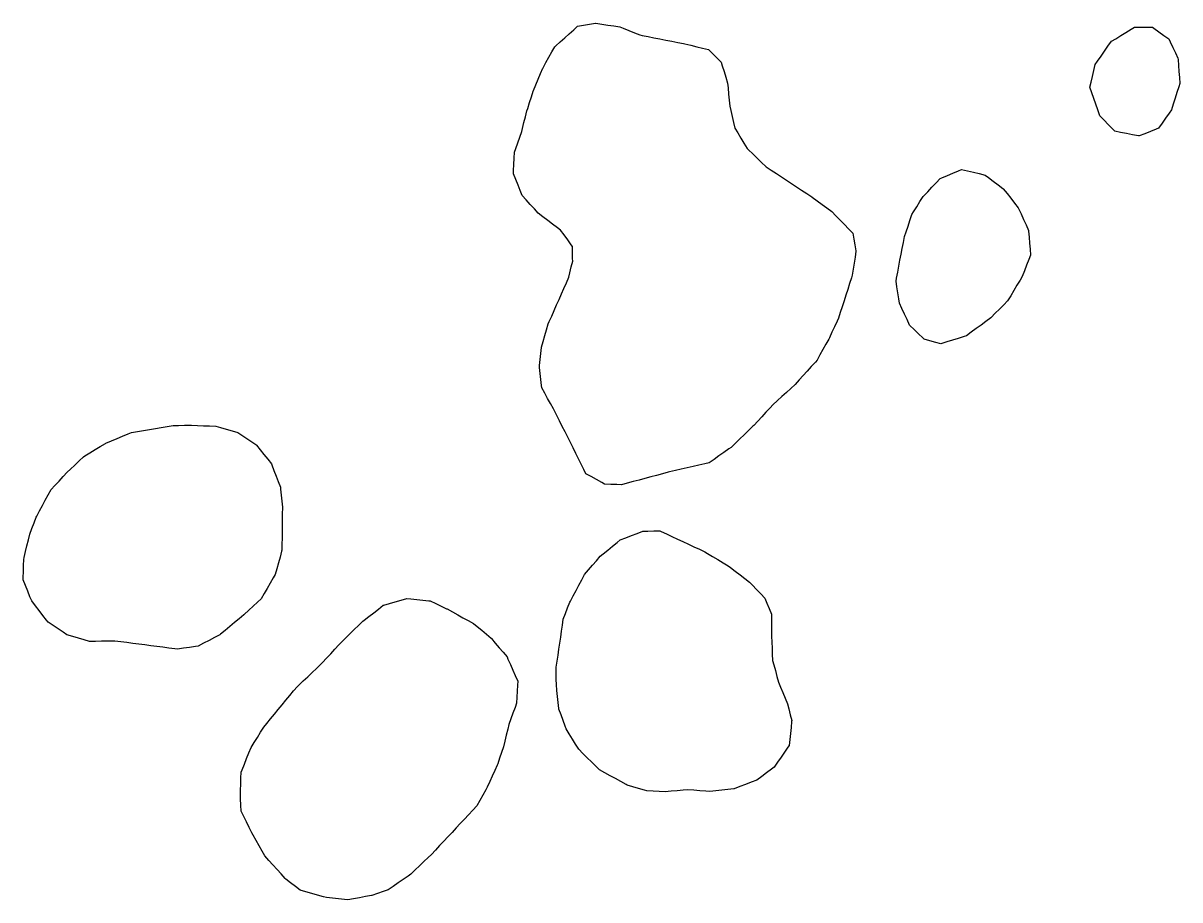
# Model space of a CAD drawing. Header units: millimetres. Extents: x 230 to 3347, y 514 to 5196.
# Drawn here: x 1932.7 to 2123.9, y 3576.1 to 3721.2 of the extents above; entities that cross this region are included whole.
import ezdxf

# ---------------------------------------------------------------- set-up
doc = ezdxf.new("R2010")
doc.units = ezdxf.units.MM
for name, color, linetype in [('ALL_HOLES', 1, 'Continuous'), ('OUTLINE_ISLAND_01_HOLE_220', 1, 'Continuous'), ('OUTLINE_ISLAND_01_HOLE_221', 1, 'Continuous'), ('OUTLINE_ISLAND_01_HOLE_224', 1, 'Continuous'), ('OUTLINE_ISLAND_01_HOLE_227', 1, 'Continuous'), ('OUTLINE_ISLAND_01_HOLE_232', 1, 'Continuous'), ('OUTLINE_ISLAND_01_HOLE_233', 1, 'Continuous')]:
    doc.layers.add(name, color=color, linetype=linetype)

msp = doc.modelspace()

# ---------------------------------------------------------------- linework, layer by layer
at = {"layer": 'ALL_HOLES'}
for points in [[(2024.3555, 3720.6686), (2025.3407, 3720.8399), (2026.3259, 3721.0112), (2027.3111, 3721.1825), (2027.389, 3721.1706), (2028.3774, 3721.0186), (2029.3658, 3720.8665), (2030.3542, 3720.7145), (2031.3426, 3720.5625), (2031.8919, 3720.3426), (2032.8203, 3719.971), (2033.7487, 3719.5993), (2034.677, 3719.2277), (2035.0278, 3719.1582), (2036.0087, 3718.9638), (2036.9897, 3718.7694), (2037.9706, 3718.575), (2038.9515, 3718.3806), (2039.9324, 3718.1863), (2040.9134, 3717.9919), (2041.8943, 3717.7975), (2042.1036, 3717.7472), (2043.0759, 3717.5135), (2044.0482, 3717.2798), (2045.0206, 3717.0461), (2045.9929, 3716.8125), (2046.6811, 3716.1309), (2047.3917, 3715.4273), (2048.1023, 3714.7237), (2048.2829, 3714.1344), (2048.576, 3713.1784), (2048.8691, 3712.2223), (2049.1621, 3711.2662), (2049.2407, 3710.4496), (2049.3366, 3709.4543), (2049.4324, 3708.4589), (2049.5283, 3707.4635), (2049.6996, 3706.7162), (2049.9231, 3705.7415), (2050.1466, 3704.7668), (2050.3702, 3703.7921), (2050.8381, 3703.0126), (2051.3527, 3702.1552), (2051.8674, 3701.2978), (2052.382, 3700.4404), (2052.597, 3700.2309), (2053.3133, 3699.5331), (2054.0296, 3698.8353), (2054.7459, 3698.1375), (2055.4622, 3697.4397), (2055.5521, 3697.3807), (2056.388, 3696.8317), (2057.2239, 3696.2828), (2058.0597, 3695.7339), (2058.8956, 3695.1849), (2059.7315, 3694.636), (2060.5673, 3694.0871), (2061.4032, 3693.5382), (2062.2391, 3692.9892), (2063.075, 3692.4403), (2063.1549, 3692.3817), (2063.9615, 3691.7906), (2064.768, 3691.1994), (2065.5746, 3690.6083), (2066.3812, 3690.0171), (2066.3815, 3690.0168), (2067.0765, 3689.2978), (2067.7715, 3688.5788), (2068.4665, 3687.8598), (2069.1616, 3687.1408), (2069.8566, 3686.4218), (2070.027, 3685.4632), (2070.202, 3684.4786), (2070.3771, 3683.494), (2070.3725, 3683.4637), (2070.2246, 3682.4747), (2070.0767, 3681.4857), (2069.9288, 3680.4967), (2069.7809, 3679.5077), (2069.6282, 3679.0324), (2069.3224, 3678.0803), (2069.0165, 3677.1283), (2068.7106, 3676.1762), (2068.4048, 3675.2241), (2068.0989, 3674.2721), (2067.793, 3673.32), (2067.4871, 3672.3679), (2067.2493, 3671.8509), (2066.8313, 3670.9424), (2066.4133, 3670.0339), (2065.9954, 3669.1255), (2065.8817, 3668.9198), (2065.3977, 3668.0447), (2064.9137, 3667.1697), (2064.4297, 3666.2946), (2063.9457, 3665.4195), (2063.6714, 3665.1152), (2063.0018, 3664.3724), (2062.3323, 3663.6297), (2061.6628, 3662.8869), (2060.9932, 3662.1441), (2060.3237, 3661.4013), (2059.6111, 3660.7498), (2058.873, 3660.0751), (2058.135, 3659.4003), (2057.397, 3658.7255), (2056.6589, 3658.0508), (2056.1846, 3657.5363), (2055.5067, 3656.8011), (2054.8288, 3656.066), (2054.1509, 3655.3308), (2053.473, 3654.5956), (2053.3515, 3654.4776), (2052.6339, 3653.7811), (2051.9163, 3653.0847), (2051.1987, 3652.3882), (2050.4812, 3651.6917), (2049.7636, 3650.9952), (2049.3784, 3650.7271), (2048.5578, 3650.1557), (2047.7371, 3649.5843), (2046.9164, 3649.0129), (2046.0957, 3648.4415), (2045.4065, 3648.2829), (2044.432, 3648.0586), (2043.4575, 3647.8343), (2042.483, 3647.61), (2041.5085, 3647.3857), (2040.5339, 3647.1614), (2039.5594, 3646.937), (2039.3456, 3646.8796), (2038.3799, 3646.62), (2037.4142, 3646.3605), (2036.4484, 3646.1009), (2035.4827, 3645.8413), (2034.517, 3645.5818), (2033.5513, 3645.3222), (2032.5855, 3645.0626), (2031.6198, 3644.8031), (2030.8375, 3644.8301), (2029.8381, 3644.8647), (2028.8387, 3644.8992), (2028.3614, 3645.1681), (2027.4902, 3645.6589), (2026.6189, 3646.1497), (2025.7476, 3646.6405), (2025.4121, 3647.313), (2024.9657, 3648.2078), (2024.5193, 3649.1026), (2024.0729, 3649.9975), (2023.6264, 3650.8923), (2023.18, 3651.7871), (2022.7336, 3652.6819), (2022.2872, 3653.5768), (2021.8408, 3654.4716), (2021.3944, 3655.3664), (2020.948, 3656.2612), (2020.5015, 3657.1561), (2020.3909, 3657.3537), (2019.9027, 3658.2264), (2019.4144, 3659.0991), (2018.9261, 3659.9718), (2018.4378, 3660.8445), (2018.3933, 3661.2332), (2018.2794, 3662.2267), (2018.1655, 3663.2202), (2018.0516, 3664.2136), (2018.0823, 3664.5183), (2018.1826, 3665.5132), (2018.2828, 3666.5082), (2018.3831, 3667.5032), (2018.4017, 3667.5685), (2018.6757, 3668.5303), (2018.9497, 3669.492), (2019.2238, 3670.4537), (2019.4978, 3671.4154), (2019.6744, 3671.8142), (2020.0794, 3672.7286), (2020.4844, 3673.6429), (2020.8894, 3674.5572), (2021.2944, 3675.4715), (2021.6994, 3676.3858), (2022.1044, 3677.3001), (2022.5094, 3678.2144), (2022.9144, 3679.1288), (2023.0898, 3679.8683), (2023.3205, 3680.8413), (2023.5513, 3681.8143), (2023.5463, 3682.2414), (2023.5347, 3683.2413), (2023.5232, 3684.2412), (2023.3169, 3684.5238), (2022.7273, 3685.3315), (2022.1376, 3686.1391), (2021.548, 3686.9468), (2021.0416, 3687.3276), (2020.2425, 3687.9287), (2019.4433, 3688.5298), (2018.6441, 3689.1309), (2017.8449, 3689.732), (2017.2123, 3690.4403), (2016.5461, 3691.1861), (2015.8799, 3691.9318), (2015.2137, 3692.6776), (2014.8927, 3693.4702), (2014.5174, 3694.3971), (2014.1421, 3695.324), (2013.7668, 3696.2509), (2013.7921, 3696.8207), (2013.8365, 3697.8197), (2013.881, 3698.8187), (2013.9254, 3699.8177), (2014.1371, 3700.4228), (2014.4674, 3701.3666), (2014.7977, 3702.3105), (2015.128, 3703.2544), (2015.2554, 3703.7627), (2015.4986, 3704.7327), (2015.7418, 3705.7027), (2015.985, 3706.6727), (2016.1151, 3707.0765), (2016.4216, 3708.0284), (2016.7281, 3708.9802), (2017.0346, 3709.9321), (2017.0852, 3710.054), (2017.4685, 3710.9776), (2017.8517, 3711.9013), (2018.2349, 3712.8249), (2018.6182, 3713.7486), (2018.645, 3713.7964), (2019.1348, 3714.6682), (2019.6247, 3715.54), (2020.1145, 3716.4118), (2020.6043, 3717.2836), (2020.7529, 3717.4177), (2021.4953, 3718.0877), (2022.2377, 3718.7576), (2022.9802, 3719.4276), (2023.7226, 3720.0975)], [(2116.4021, 3720.5005), (2117.4021, 3720.5005), (2118.4021, 3720.5005), (2119.4021, 3720.5005), (2119.6499, 3720.323), (2120.4627, 3719.7404), (2121.2755, 3719.1579), (2122.0883, 3718.5754), (2122.3264, 3718.0727), (2122.7544, 3717.1689), (2123.1824, 3716.2651), (2123.6104, 3715.3614), (2123.6242, 3715.1804), (2123.7001, 3714.1833), (2123.7759, 3713.1862), (2123.8518, 3712.1891), (2123.9277, 3711.192), (2123.7559, 3710.6536), (2123.4518, 3709.7009), (2123.1478, 3708.7483), (2122.8437, 3707.7956), (2122.5396, 3706.843), (2122.136, 3706.2685), (2121.561, 3705.4504), (2120.986, 3704.6322), (2120.4111, 3703.814), (2119.9898, 3703.6436), (2119.0628, 3703.2685), (2118.1358, 3702.8935), (2117.2088, 3702.5184), (2117.0812, 3702.5425), (2116.0986, 3702.7279), (2115.1159, 3702.9132), (2114.1332, 3703.0986), (2113.1506, 3703.2839), (2112.7716, 3703.6803), (2112.0806, 3704.4031), (2111.3896, 3705.1259), (2110.6985, 3705.8488), (2110.6929, 3705.865), (2110.368, 3706.8108), (2110.043, 3707.7565), (2109.718, 3708.7022), (2109.3931, 3709.6479), (2109.0681, 3710.5937), (2109.2579, 3711.3974), (2109.4878, 3712.3706), (2109.7176, 3713.3439), (2109.9475, 3714.3171), (2110.3377, 3714.8827), (2110.9055, 3715.7059), (2111.4733, 3716.529), (2112.0412, 3717.3521), (2112.609, 3718.1753), (2113.3148, 3718.6079), (2114.1674, 3719.1306), (2115.02, 3719.6532), (2115.8725, 3720.1758)], [(2087.8474, 3696.9849), (2088.8198, 3696.7515), (2089.7922, 3696.5182), (2090.7646, 3696.2848), (2091.737, 3696.0515), (2092.2816, 3695.6416), (2093.0805, 3695.0402), (2093.8795, 3694.4388), (2094.6784, 3693.8375), (2094.7337, 3693.7673), (2095.3527, 3692.9819), (2095.9717, 3692.1965), (2096.5907, 3691.4111), (2097.2097, 3690.6257), (2097.2569, 3690.521), (2097.6687, 3689.6097), (2098.0804, 3688.6984), (2098.4922, 3687.7871), (2098.9039, 3686.8758), (2098.9133, 3686.7639), (2098.9973, 3685.7674), (2099.0813, 3684.771), (2099.1653, 3683.7745), (2099.2493, 3682.778), (2098.9691, 3682.0707), (2098.6008, 3681.141), (2098.2325, 3680.2113), (2097.8642, 3679.2816), (2097.501, 3678.671), (2096.9898, 3677.8116), (2096.4786, 3676.9521), (2095.9674, 3676.0926), (2095.4562, 3675.2332), (2094.8215, 3674.5923), (2094.1179, 3673.8817), (2093.4143, 3673.1711), (2092.7107, 3672.4605), (2092.6656, 3672.427), (2091.8624, 3671.8312), (2091.0593, 3671.2355), (2090.2561, 3670.6397), (2089.453, 3670.0439), (2088.6498, 3669.4481), (2088.2496, 3669.323), (2087.2952, 3669.0246), (2086.3407, 3668.7262), (2085.3863, 3668.4278), (2084.4319, 3668.1294), (2083.5816, 3668.3677), (2082.6187, 3668.6375), (2081.6558, 3668.9074), (2081.4537, 3669.0987), (2080.7272, 3669.7859), (2080.0008, 3670.4732), (2079.2744, 3671.1604), (2079.2391, 3671.2369), (2078.8201, 3672.1448), (2078.401, 3673.0528), (2077.9819, 3673.9607), (2077.5628, 3674.8687), (2077.4584, 3675.5521), (2077.3073, 3676.5406), (2077.1562, 3677.5291), (2077.0051, 3678.5176), (2077.0984, 3679.0082), (2077.2853, 3679.9906), (2077.4722, 3680.973), (2077.6591, 3681.9554), (2077.846, 3682.9378), (2078.0329, 3683.9201), (2078.2198, 3684.9025), (2078.4067, 3685.8849), (2078.6694, 3686.6561), (2078.9919, 3687.6027), (2079.3144, 3688.5493), (2079.6369, 3689.4958), (2079.9201, 3689.9566), (2080.4437, 3690.8086), (2080.9673, 3691.6606), (2081.4909, 3692.5126), (2081.5517, 3692.5758), (2082.245, 3693.2964), (2082.9383, 3694.0171), (2083.6316, 3694.7377), (2084.3249, 3695.4584), (2084.5819, 3695.5697), (2085.4995, 3695.9674), (2086.417, 3696.365), (2087.3346, 3696.7626)], [(1950.6172, 3653.4811), (1951.6036, 3653.6455), (1952.59, 3653.81), (1953.5764, 3653.9744), (1954.5628, 3654.1388), (1955.5492, 3654.3032), (1956.5356, 3654.4676), (1957.522, 3654.632), (1958.3699, 3654.6377), (1959.3699, 3654.6445), (1960.3698, 3654.6513), (1960.5402, 3654.645), (1961.5395, 3654.6077), (1962.5388, 3654.5704), (1963.5381, 3654.5332), (1964.5374, 3654.4959), (1965.3157, 3654.2688), (1966.2756, 3653.9886), (1967.2356, 3653.7085), (1968.1955, 3653.4284), (1968.6879, 3653.1048), (1969.5236, 3652.5556), (1970.3593, 3652.0065), (1971.195, 3651.4573), (1971.2561, 3651.3814), (1971.8835, 3650.6027), (1972.5109, 3649.824), (1973.1383, 3649.0453), (1973.7656, 3648.2665), (1973.8176, 3648.1291), (1974.1711, 3647.1937), (1974.5246, 3646.2583), (1974.8781, 3645.3228), (1975.2316, 3644.3874), (1975.2618, 3644.082), (1975.3602, 3643.0869), (1975.4586, 3642.0918), (1975.557, 3641.0966), (1975.5559, 3640.9857), (1975.5458, 3639.9858), (1975.5357, 3638.9858), (1975.5256, 3637.9859), (1975.5154, 3636.9859), (1975.5053, 3635.986), (1975.4952, 3634.986), (1975.4851, 3633.9861), (1975.4402, 3633.8212), (1975.1779, 3632.8562), (1974.9156, 3631.8912), (1974.6533, 3630.9262), (1974.391, 3629.9612), (1974.0609, 3629.3941), (1973.5578, 3628.5298), (1973.0548, 3627.6656), (1972.5518, 3626.8013), (1972.0487, 3625.9371), (1971.4592, 3625.3927), (1970.7246, 3624.7142), (1969.9899, 3624.0358), (1969.2552, 3623.3573), (1969.183, 3623.2966), (1968.4174, 3622.6532), (1967.6519, 3622.0099), (1966.8863, 3621.3665), (1966.1208, 3620.7231), (1965.3552, 3620.0797), (1965.1973, 3619.9958), (1964.3142, 3619.5267), (1963.4311, 3619.0575), (1962.548, 3618.5883), (1961.665, 3618.1191), (1961.1972, 3618.0508), (1960.2077, 3617.9063), (1959.2181, 3617.7618), (1958.2286, 3617.6173), (1957.7948, 3617.673), (1956.8029, 3617.8004), (1955.8111, 3617.9277), (1954.8192, 3618.0551), (1953.8274, 3618.1824), (1952.8355, 3618.3098), (1951.8436, 3618.4372), (1950.8518, 3618.5645), (1949.8599, 3618.6919), (1948.8681, 3618.8192), (1947.8762, 3618.9466), (1947.6689, 3618.9434), (1946.669, 3618.9279), (1945.6691, 3618.9124), (1944.6693, 3618.8969), (1943.6694, 3618.8814), (1942.8128, 3619.1347), (1941.8539, 3619.4183), (1940.895, 3619.7019), (1939.936, 3619.9856), (1939.3112, 3620.4063), (1938.4818, 3620.9648), (1937.6523, 3621.5233), (1936.8228, 3622.0819), (1936.5679, 3622.4132), (1935.9582, 3623.2058), (1935.3484, 3623.9984), (1934.7387, 3624.791), (1934.1289, 3625.5835), (1933.838, 3626.2959), (1933.46, 3627.2216), (1933.0819, 3628.1474), (1932.7038, 3629.0732), (1932.7145, 3629.4722), (1932.7411, 3630.4718), (1932.7677, 3631.4714), (1932.7944, 3632.4711), (1932.8686, 3632.776), (1933.1053, 3633.7476), (1933.3419, 3634.7192), (1933.5785, 3635.6908), (1933.8152, 3636.6624), (1934.1624, 3637.5761), (1934.5177, 3638.5108), (1934.873, 3639.4456), (1934.958, 3639.6046), (1935.4294, 3640.4865), (1935.9009, 3641.3684), (1936.3723, 3642.2503), (1936.8437, 3643.1322), (1937.3152, 3644.0141), (1937.9515, 3644.6937), (1938.635, 3645.4236), (1939.3185, 3646.1536), (1940.002, 3646.8835), (1940.5131, 3647.3701), (1941.2373, 3648.0597), (1941.9615, 3648.7493), (1942.6857, 3649.4389), (1942.9015, 3649.5711), (1943.7542, 3650.0935), (1944.6069, 3650.616), (1945.4595, 3651.1384), (1946.3122, 3651.6609), (1946.3931, 3651.6951), (1947.3141, 3652.0845), (1948.2352, 3652.474), (1949.1562, 3652.8634), (1950.0773, 3653.2528)], [(2031.4101, 3635.6766), (2032.3413, 3636.0409), (2033.2726, 3636.4053), (2034.2038, 3636.7696), (2035.1351, 3637.134), (2035.9865, 3637.1466), (2036.9864, 3637.1613), (2037.9863, 3637.1761), (2038.1543, 3637.0974), (2039.06, 3636.6735), (2039.9657, 3636.2496), (2040.8714, 3635.8257), (2041.7771, 3635.4018), (2042.6828, 3634.9779), (2043.5885, 3634.554), (2044.4942, 3634.1301), (2045.3999, 3633.7062), (2045.8273, 3633.4524), (2046.6871, 3632.9418), (2047.5469, 3632.4311), (2048.4067, 3631.9205), (2049.2665, 3631.4099), (2049.6412, 3631.1193), (2050.4315, 3630.5064), (2051.2217, 3629.8936), (2052.0119, 3629.2808), (2052.8021, 3628.6679), (2053.2531, 3628.1987), (2053.9461, 3627.4777), (2054.6391, 3626.7568), (2055.3321, 3626.0358), (2055.6564, 3625.24), (2056.0337, 3624.3139), (2056.411, 3623.3878), (2056.414, 3622.9029), (2056.42, 3621.9029), (2056.4261, 3620.903), (2056.4322, 3619.903), (2056.4379, 3619.7585), (2056.4774, 3618.7593), (2056.5169, 3617.7601), (2056.5564, 3616.7609), (2056.5958, 3615.7617), (2056.7935, 3615.0294), (2057.0541, 3614.064), (2057.3147, 3613.0985), (2057.5754, 3612.1331), (2057.908, 3611.3458), (2058.2972, 3610.4246), (2058.6864, 3609.5035), (2059.0756, 3608.5823), (2059.2826, 3607.7339), (2059.5197, 3606.7624), (2059.7567, 3605.7909), (2059.7447, 3605.6691), (2059.6469, 3604.6739), (2059.549, 3603.6787), (2059.4511, 3602.6835), (2059.3532, 3601.6883), (2059.1349, 3601.3726), (2058.566, 3600.5502), (2057.9971, 3599.7278), (2057.4282, 3598.9054), (2056.8594, 3598.0829), (2056.417, 3597.7501), (2055.618, 3597.1489), (2054.8189, 3596.5476), (2054.0199, 3595.9464), (2053.9904, 3595.9352), (2053.0553, 3595.5807), (2052.1203, 3595.2261), (2051.1852, 3594.8716), (2050.2502, 3594.5171), (2050.1783, 3594.509), (2049.1846, 3594.3967), (2048.1909, 3594.2844), (2047.1972, 3594.172), (2046.2036, 3594.0597), (2045.5558, 3594.1093), (2044.5588, 3594.1856), (2043.5617, 3594.262), (2042.5646, 3594.3383), (2041.8045, 3594.2741), (2040.8081, 3594.1899), (2039.8116, 3594.1058), (2038.8152, 3594.0216), (2037.8308, 3594.0679), (2036.8319, 3594.1149), (2035.833, 3594.1619), (2035.4112, 3594.286), (2034.4518, 3594.5682), (2033.4924, 3594.8504), (2032.5331, 3595.1326), (2032.376, 3595.2198), (2031.5019, 3595.7054), (2030.6277, 3596.191), (2029.7535, 3596.6766), (2028.8793, 3597.1622), (2028.0051, 3597.6478), (2027.3922, 3598.251), (2026.6796, 3598.9526), (2025.9669, 3599.6541), (2025.2543, 3600.3556), (2024.5416, 3601.0571), (2024.0339, 3601.8887), (2023.5128, 3602.7421), (2022.9916, 3603.5956), (2022.4705, 3604.4491), (2022.3235, 3604.8497), (2021.9789, 3605.7884), (2021.6342, 3606.7272), (2021.2896, 3607.6659), (2021.2739, 3607.8133), (2021.1679, 3608.8076), (2021.0618, 3609.802), (2020.9557, 3610.7964), (2020.8497, 3611.7907), (2020.845, 3612.5875), (2020.8393, 3613.5875), (2020.8335, 3614.5874), (2020.8432, 3614.6538), (2020.9882, 3615.6433), (2021.1332, 3616.6327), (2021.2782, 3617.6221), (2021.4232, 3618.6116), (2021.5681, 3619.601), (2021.7131, 3620.5904), (2021.8581, 3621.5799), (2022.0031, 3622.5693), (2022.3567, 3623.4985), (2022.7124, 3624.4331), (2023.0681, 3625.3677), (2023.1691, 3625.5563), (2023.6413, 3626.4378), (2024.1136, 3627.3193), (2024.5858, 3628.2008), (2025.058, 3629.0823), (2025.5302, 3629.9637), (2026.1765, 3630.7242), (2026.8241, 3631.4862), (2027.4717, 3632.2482), (2028.1192, 3633.0102), (2028.5753, 3633.3797), (2029.3523, 3634.0093), (2030.1293, 3634.6388), (2030.9062, 3635.2683)], [(2000, 3625.5984), (2000.9029, 3625.1685), (2001.8057, 3624.7386), (2002.7086, 3624.3087), (2002.7902, 3624.2638), (2003.6665, 3623.7821), (2004.5429, 3623.3004), (2005.4192, 3622.8188), (2006.2956, 3622.3371), (2007.1719, 3621.8554), (2007.7489, 3621.3755), (2008.5178, 3620.7361), (2009.2867, 3620.0967), (2010.0555, 3619.4573), (2010.118, 3619.3834), (2010.7638, 3618.6199), (2011.4096, 3617.8564), (2012.0555, 3617.0929), (2012.7013, 3616.3294), (2012.8547, 3615.9815), (2013.2581, 3615.0664), (2013.6615, 3614.1514), (2014.0649, 3613.2364), (2014.4683, 3612.3214), (2014.4366, 3611.6813), (2014.3872, 3610.6825), (2014.3377, 3609.6837), (2014.2882, 3608.6849), (2014.0228, 3607.951), (2013.6828, 3607.0106), (2013.3428, 3606.0702), (2013.0027, 3605.1298), (2012.8136, 3604.3562), (2012.5762, 3603.3848), (2012.3387, 3602.4134), (2012.1013, 3601.442), (2011.7958, 3600.5235), (2011.4803, 3599.5746), (2011.1647, 3598.6257), (2011.0751, 3598.427), (2010.6638, 3597.5155), (2010.2525, 3596.604), (2009.8412, 3595.6925), (2009.4299, 3594.781), (2009.1694, 3594.3147), (2008.6818, 3593.4416), (2008.1942, 3592.5685), (2007.7066, 3591.6955), (2007.7016, 3591.6901), (2007.0193, 3590.959), (2006.3369, 3590.228), (2005.6546, 3589.4969), (2004.9723, 3588.7659), (2004.29, 3588.0348), (2003.6077, 3587.3038), (2002.9253, 3586.5727), (2002.243, 3585.8416), (2001.5607, 3585.1106), (2000.8784, 3584.3795), (2000.1961, 3583.6485), (1999.6816, 3583.1553), (1998.9597, 3582.4633), (1998.2379, 3581.7713), (1997.516, 3581.0792), (1996.7941, 3580.3872), (1996.3378, 3580.0719), (1995.5151, 3579.5034), (1994.6925, 3578.9348), (1993.8698, 3578.3663), (1993.0472, 3577.7978), (1992.2185, 3577.5132), (1991.2727, 3577.1884), (1990.3269, 3576.8636), (1990.2886, 3576.8566), (1989.3051, 3576.6757), (1988.3216, 3576.4948), (1987.3381, 3576.3139), (1986.3546, 3576.133), (1985.8292, 3576.1881), (1984.8347, 3576.2924), (1983.8401, 3576.3967), (1982.8456, 3576.5009), (1982.3499, 3576.6408), (1981.3875, 3576.9125), (1980.4251, 3577.1841), (1979.4626, 3577.4557), (1978.5002, 3577.7273), (1977.7111, 3578.3411), (1976.9217, 3578.9551), (1976.1324, 3579.569), (1976.0186, 3579.6944), (1975.3466, 3580.435), (1974.6746, 3581.1755), (1974.0026, 3581.9161), (1973.3306, 3582.6566), (1972.6586, 3583.3972), (1972.1917, 3584.218), (1971.6972, 3585.0872), (1971.2028, 3585.9565), (1970.7084, 3586.8257), (1970.5102, 3587.2324), (1970.0722, 3588.1314), (1969.6342, 3589.0303), (1969.1962, 3589.9293), (1968.7582, 3590.8283), (1968.7106, 3591.8265), (1968.663, 3592.8254), (1968.6153, 3593.8242), (1968.6317, 3594.2912), (1968.6668, 3595.2906), (1968.7019, 3596.29), (1968.7371, 3597.2894), (1968.8917, 3597.6641), (1969.2731, 3598.5885), (1969.6545, 3599.5129), (1970.0359, 3600.4373), (1970.4174, 3601.3617), (1970.9141, 3602.1678), (1971.4386, 3603.0192), (1971.9632, 3603.8706), (1972.4878, 3604.7219), (1972.9631, 3605.2967), (1973.6003, 3606.0673), (1974.2376, 3606.838), (1974.8748, 3607.6086), (1975.5121, 3608.3793), (1976.1493, 3609.1499), (1976.7866, 3609.9206), (1977.4238, 3610.6913), (1978.0611, 3611.4619), (1978.2874, 3611.6754), (1979.0148, 3612.3616), (1979.7422, 3613.0478), (1980.4696, 3613.734), (1981.1971, 3614.4202), (1981.9245, 3615.1064), (1982.1942, 3615.3973), (1982.8742, 3616.1306), (1983.5541, 3616.8638), (1984.2341, 3617.5971), (1984.914, 3618.3303), (1985.594, 3619.0636), (1986.0002, 3619.4544), (1986.7208, 3620.1478), (1987.4414, 3620.8411), (1988.162, 3621.5344), (1988.8826, 3622.2278), (1989.0845, 3622.3869), (1989.8698, 3623.006), (1990.6551, 3623.625), (1991.4405, 3624.2441), (1992.2258, 3624.8632), (1992.3063, 3624.8867), (1993.2663, 3625.1668), (1994.2263, 3625.4469), (1995.1863, 3625.727), (1996.1462, 3626.0071), (1996.8026, 3625.9375), (1997.797, 3625.832), (1998.7914, 3625.7266), (1999.7858, 3625.6212)]]:
    msp.add_lwpolyline(points, close=True, dxfattribs=at)
at = {"layer": 'OUTLINE_ISLAND_01_HOLE_220'}
msp.add_lwpolyline([(2000, 3625.5984), (2000.9029, 3625.1685), (2001.8057, 3624.7386), (2002.7086, 3624.3087), (2002.7902, 3624.2638), (2003.6665, 3623.7821), (2004.5429, 3623.3004), (2005.4192, 3622.8188), (2006.2956, 3622.3371), (2007.1719, 3621.8554), (2007.7489, 3621.3755), (2008.5178, 3620.7361), (2009.2867, 3620.0967), (2010.0555, 3619.4573), (2010.118, 3619.3834), (2010.7638, 3618.6199), (2011.4096, 3617.8564), (2012.0555, 3617.0929), (2012.7013, 3616.3294), (2012.8547, 3615.9815), (2013.2581, 3615.0664), (2013.6615, 3614.1514), (2014.0649, 3613.2364), (2014.4683, 3612.3214), (2014.4366, 3611.6813), (2014.3872, 3610.6825), (2014.3377, 3609.6837), (2014.2882, 3608.6849), (2014.0228, 3607.951), (2013.6828, 3607.0106), (2013.3428, 3606.0702), (2013.0027, 3605.1298), (2012.8136, 3604.3562), (2012.5762, 3603.3848), (2012.3387, 3602.4134), (2012.1013, 3601.442), (2011.7958, 3600.5235), (2011.4803, 3599.5746), (2011.1647, 3598.6257), (2011.0751, 3598.427), (2010.6638, 3597.5155), (2010.2525, 3596.604), (2009.8412, 3595.6925), (2009.4299, 3594.781), (2009.1694, 3594.3147), (2008.6818, 3593.4416), (2008.1942, 3592.5685), (2007.7066, 3591.6955), (2007.7016, 3591.6901), (2007.0193, 3590.959), (2006.3369, 3590.228), (2005.6546, 3589.4969), (2004.9723, 3588.7659), (2004.29, 3588.0348), (2003.6077, 3587.3038), (2002.9253, 3586.5727), (2002.243, 3585.8416), (2001.5607, 3585.1106), (2000.8784, 3584.3795), (2000.1961, 3583.6485), (1999.6816, 3583.1553), (1998.9597, 3582.4633), (1998.2379, 3581.7713), (1997.516, 3581.0792), (1996.7941, 3580.3872), (1996.3378, 3580.0719), (1995.5151, 3579.5034), (1994.6925, 3578.9348), (1993.8698, 3578.3663), (1993.0472, 3577.7978), (1992.2185, 3577.5132), (1991.2727, 3577.1884), (1990.3269, 3576.8636), (1990.2886, 3576.8566), (1989.3051, 3576.6757), (1988.3216, 3576.4948), (1987.3381, 3576.3139), (1986.3546, 3576.133), (1985.8292, 3576.1881), (1984.8347, 3576.2924), (1983.8401, 3576.3967), (1982.8456, 3576.5009), (1982.3499, 3576.6408), (1981.3875, 3576.9125), (1980.4251, 3577.1841), (1979.4626, 3577.4557), (1978.5002, 3577.7273), (1977.7111, 3578.3411), (1976.9217, 3578.9551), (1976.1324, 3579.569), (1976.0186, 3579.6944), (1975.3466, 3580.435), (1974.6746, 3581.1755), (1974.0026, 3581.9161), (1973.3306, 3582.6566), (1972.6586, 3583.3972), (1972.1917, 3584.218), (1971.6972, 3585.0872), (1971.2028, 3585.9565), (1970.7084, 3586.8257), (1970.5102, 3587.2324), (1970.0722, 3588.1314), (1969.6342, 3589.0303), (1969.1962, 3589.9293), (1968.7582, 3590.8283), (1968.7106, 3591.8265), (1968.663, 3592.8254), (1968.6153, 3593.8242), (1968.6317, 3594.2912), (1968.6668, 3595.2906), (1968.7019, 3596.29), (1968.7371, 3597.2894), (1968.8917, 3597.6641), (1969.2731, 3598.5885), (1969.6545, 3599.5129), (1970.0359, 3600.4373), (1970.4174, 3601.3617), (1970.9141, 3602.1678), (1971.4386, 3603.0192), (1971.9632, 3603.8706), (1972.4878, 3604.7219), (1972.9631, 3605.2967), (1973.6003, 3606.0673), (1974.2376, 3606.838), (1974.8748, 3607.6086), (1975.5121, 3608.3793), (1976.1493, 3609.1499), (1976.7866, 3609.9206), (1977.4238, 3610.6913), (1978.0611, 3611.4619), (1978.2874, 3611.6754), (1979.0148, 3612.3616), (1979.7422, 3613.0478), (1980.4696, 3613.734), (1981.1971, 3614.4202), (1981.9245, 3615.1064), (1982.1942, 3615.3973), (1982.8742, 3616.1306), (1983.5541, 3616.8638), (1984.2341, 3617.5971), (1984.914, 3618.3303), (1985.594, 3619.0636), (1986.0002, 3619.4544), (1986.7208, 3620.1478), (1987.4414, 3620.8411), (1988.162, 3621.5344), (1988.8826, 3622.2278), (1989.0845, 3622.3869), (1989.8698, 3623.006), (1990.6551, 3623.625), (1991.4405, 3624.2441), (1992.2258, 3624.8632), (1992.3063, 3624.8867), (1993.2663, 3625.1668), (1994.2263, 3625.4469), (1995.1863, 3625.727), (1996.1462, 3626.0071), (1996.8026, 3625.9375), (1997.797, 3625.832), (1998.7914, 3625.7266), (1999.7858, 3625.6212)], close=True, dxfattribs=at)
at = {"layer": 'OUTLINE_ISLAND_01_HOLE_221'}
msp.add_lwpolyline([(2031.4101, 3635.6766), (2032.3413, 3636.0409), (2033.2726, 3636.4053), (2034.2038, 3636.7696), (2035.1351, 3637.134), (2035.9865, 3637.1466), (2036.9864, 3637.1613), (2037.9863, 3637.1761), (2038.1543, 3637.0974), (2039.06, 3636.6735), (2039.9657, 3636.2496), (2040.8714, 3635.8257), (2041.7771, 3635.4018), (2042.6828, 3634.9779), (2043.5885, 3634.554), (2044.4942, 3634.1301), (2045.3999, 3633.7062), (2045.8273, 3633.4524), (2046.6871, 3632.9418), (2047.5469, 3632.4311), (2048.4067, 3631.9205), (2049.2665, 3631.4099), (2049.6412, 3631.1193), (2050.4315, 3630.5064), (2051.2217, 3629.8936), (2052.0119, 3629.2808), (2052.8021, 3628.6679), (2053.2531, 3628.1987), (2053.9461, 3627.4777), (2054.6391, 3626.7568), (2055.3321, 3626.0358), (2055.6564, 3625.24), (2056.0337, 3624.3139), (2056.411, 3623.3878), (2056.414, 3622.9029), (2056.42, 3621.9029), (2056.4261, 3620.903), (2056.4322, 3619.903), (2056.4379, 3619.7585), (2056.4774, 3618.7593), (2056.5169, 3617.7601), (2056.5564, 3616.7609), (2056.5958, 3615.7617), (2056.7935, 3615.0294), (2057.0541, 3614.064), (2057.3147, 3613.0985), (2057.5754, 3612.1331), (2057.908, 3611.3458), (2058.2972, 3610.4246), (2058.6864, 3609.5035), (2059.0756, 3608.5823), (2059.2826, 3607.7339), (2059.5197, 3606.7624), (2059.7567, 3605.7909), (2059.7447, 3605.6691), (2059.6469, 3604.6739), (2059.549, 3603.6787), (2059.4511, 3602.6835), (2059.3532, 3601.6883), (2059.1349, 3601.3726), (2058.566, 3600.5502), (2057.9971, 3599.7278), (2057.4282, 3598.9054), (2056.8594, 3598.0829), (2056.417, 3597.7501), (2055.618, 3597.1489), (2054.8189, 3596.5476), (2054.0199, 3595.9464), (2053.9904, 3595.9352), (2053.0553, 3595.5807), (2052.1203, 3595.2261), (2051.1852, 3594.8716), (2050.2502, 3594.5171), (2050.1783, 3594.509), (2049.1846, 3594.3967), (2048.1909, 3594.2844), (2047.1972, 3594.172), (2046.2036, 3594.0597), (2045.5558, 3594.1093), (2044.5588, 3594.1856), (2043.5617, 3594.262), (2042.5646, 3594.3383), (2041.8045, 3594.2741), (2040.8081, 3594.1899), (2039.8116, 3594.1058), (2038.8152, 3594.0216), (2037.8308, 3594.0679), (2036.8319, 3594.1149), (2035.833, 3594.1619), (2035.4112, 3594.286), (2034.4518, 3594.5682), (2033.4924, 3594.8504), (2032.5331, 3595.1326), (2032.376, 3595.2198), (2031.5019, 3595.7054), (2030.6277, 3596.191), (2029.7535, 3596.6766), (2028.8793, 3597.1622), (2028.0051, 3597.6478), (2027.3922, 3598.251), (2026.6796, 3598.9526), (2025.9669, 3599.6541), (2025.2543, 3600.3556), (2024.5416, 3601.0571), (2024.0339, 3601.8887), (2023.5128, 3602.7421), (2022.9916, 3603.5956), (2022.4705, 3604.4491), (2022.3235, 3604.8497), (2021.9789, 3605.7884), (2021.6342, 3606.7272), (2021.2896, 3607.6659), (2021.2739, 3607.8133), (2021.1679, 3608.8076), (2021.0618, 3609.802), (2020.9557, 3610.7964), (2020.8497, 3611.7907), (2020.845, 3612.5875), (2020.8393, 3613.5875), (2020.8335, 3614.5874), (2020.8432, 3614.6538), (2020.9882, 3615.6433), (2021.1332, 3616.6327), (2021.2782, 3617.6221), (2021.4232, 3618.6116), (2021.5681, 3619.601), (2021.7131, 3620.5904), (2021.8581, 3621.5799), (2022.0031, 3622.5693), (2022.3567, 3623.4985), (2022.7124, 3624.4331), (2023.0681, 3625.3677), (2023.1691, 3625.5563), (2023.6413, 3626.4378), (2024.1136, 3627.3193), (2024.5858, 3628.2008), (2025.058, 3629.0823), (2025.5302, 3629.9637), (2026.1765, 3630.7242), (2026.8241, 3631.4862), (2027.4717, 3632.2482), (2028.1192, 3633.0102), (2028.5753, 3633.3797), (2029.3523, 3634.0093), (2030.1293, 3634.6388), (2030.9062, 3635.2683)], close=True, dxfattribs=at)
at = {"layer": 'OUTLINE_ISLAND_01_HOLE_224'}
msp.add_lwpolyline([(1950.6172, 3653.4811), (1951.6036, 3653.6455), (1952.59, 3653.81), (1953.5764, 3653.9744), (1954.5628, 3654.1388), (1955.5492, 3654.3032), (1956.5356, 3654.4676), (1957.522, 3654.632), (1958.3699, 3654.6377), (1959.3699, 3654.6445), (1960.3698, 3654.6513), (1960.5402, 3654.645), (1961.5395, 3654.6077), (1962.5388, 3654.5704), (1963.5381, 3654.5332), (1964.5374, 3654.4959), (1965.3157, 3654.2688), (1966.2756, 3653.9886), (1967.2356, 3653.7085), (1968.1955, 3653.4284), (1968.6879, 3653.1048), (1969.5236, 3652.5556), (1970.3593, 3652.0065), (1971.195, 3651.4573), (1971.2561, 3651.3814), (1971.8835, 3650.6027), (1972.5109, 3649.824), (1973.1383, 3649.0453), (1973.7656, 3648.2665), (1973.8176, 3648.1291), (1974.1711, 3647.1937), (1974.5246, 3646.2583), (1974.8781, 3645.3228), (1975.2316, 3644.3874), (1975.2618, 3644.082), (1975.3602, 3643.0869), (1975.4586, 3642.0918), (1975.557, 3641.0966), (1975.5559, 3640.9857), (1975.5458, 3639.9858), (1975.5357, 3638.9858), (1975.5256, 3637.9859), (1975.5154, 3636.9859), (1975.5053, 3635.986), (1975.4952, 3634.986), (1975.4851, 3633.9861), (1975.4402, 3633.8212), (1975.1779, 3632.8562), (1974.9156, 3631.8912), (1974.6533, 3630.9262), (1974.391, 3629.9612), (1974.0609, 3629.3941), (1973.5578, 3628.5298), (1973.0548, 3627.6656), (1972.5518, 3626.8013), (1972.0487, 3625.9371), (1971.4592, 3625.3927), (1970.7246, 3624.7142), (1969.9899, 3624.0358), (1969.2552, 3623.3573), (1969.183, 3623.2966), (1968.4174, 3622.6532), (1967.6519, 3622.0099), (1966.8863, 3621.3665), (1966.1208, 3620.7231), (1965.3552, 3620.0797), (1965.1973, 3619.9958), (1964.3142, 3619.5267), (1963.4311, 3619.0575), (1962.548, 3618.5883), (1961.665, 3618.1191), (1961.1972, 3618.0508), (1960.2077, 3617.9063), (1959.2181, 3617.7618), (1958.2286, 3617.6173), (1957.7948, 3617.673), (1956.8029, 3617.8004), (1955.8111, 3617.9277), (1954.8192, 3618.0551), (1953.8274, 3618.1824), (1952.8355, 3618.3098), (1951.8436, 3618.4372), (1950.8518, 3618.5645), (1949.8599, 3618.6919), (1948.8681, 3618.8192), (1947.8762, 3618.9466), (1947.6689, 3618.9434), (1946.669, 3618.9279), (1945.6691, 3618.9124), (1944.6693, 3618.8969), (1943.6694, 3618.8814), (1942.8128, 3619.1347), (1941.8539, 3619.4183), (1940.895, 3619.7019), (1939.936, 3619.9856), (1939.3112, 3620.4063), (1938.4818, 3620.9648), (1937.6523, 3621.5233), (1936.8228, 3622.0819), (1936.5679, 3622.4132), (1935.9582, 3623.2058), (1935.3484, 3623.9984), (1934.7387, 3624.791), (1934.1289, 3625.5835), (1933.838, 3626.2959), (1933.46, 3627.2216), (1933.0819, 3628.1474), (1932.7038, 3629.0732), (1932.7145, 3629.4722), (1932.7411, 3630.4718), (1932.7677, 3631.4714), (1932.7944, 3632.4711), (1932.8686, 3632.776), (1933.1053, 3633.7476), (1933.3419, 3634.7192), (1933.5785, 3635.6908), (1933.8152, 3636.6624), (1934.1624, 3637.5761), (1934.5177, 3638.5108), (1934.873, 3639.4456), (1934.958, 3639.6046), (1935.4294, 3640.4865), (1935.9009, 3641.3684), (1936.3723, 3642.2503), (1936.8437, 3643.1322), (1937.3152, 3644.0141), (1937.9515, 3644.6937), (1938.635, 3645.4236), (1939.3185, 3646.1536), (1940.002, 3646.8835), (1940.5131, 3647.3701), (1941.2373, 3648.0597), (1941.9615, 3648.7493), (1942.6857, 3649.4389), (1942.9015, 3649.5711), (1943.7542, 3650.0935), (1944.6069, 3650.616), (1945.4595, 3651.1384), (1946.3122, 3651.6609), (1946.3931, 3651.6951), (1947.3141, 3652.0845), (1948.2352, 3652.474), (1949.1562, 3652.8634), (1950.0773, 3653.2528)], close=True, dxfattribs=at)
at = {"layer": 'OUTLINE_ISLAND_01_HOLE_227'}
msp.add_lwpolyline([(2087.8474, 3696.9849), (2088.8198, 3696.7515), (2089.7922, 3696.5182), (2090.7646, 3696.2848), (2091.737, 3696.0515), (2092.2816, 3695.6416), (2093.0805, 3695.0402), (2093.8795, 3694.4388), (2094.6784, 3693.8375), (2094.7337, 3693.7673), (2095.3527, 3692.9819), (2095.9717, 3692.1965), (2096.5907, 3691.4111), (2097.2097, 3690.6257), (2097.2569, 3690.521), (2097.6687, 3689.6097), (2098.0804, 3688.6984), (2098.4922, 3687.7871), (2098.9039, 3686.8758), (2098.9133, 3686.7639), (2098.9973, 3685.7674), (2099.0813, 3684.771), (2099.1653, 3683.7745), (2099.2493, 3682.778), (2098.9691, 3682.0707), (2098.6008, 3681.141), (2098.2325, 3680.2113), (2097.8642, 3679.2816), (2097.501, 3678.671), (2096.9898, 3677.8116), (2096.4786, 3676.9521), (2095.9674, 3676.0926), (2095.4562, 3675.2332), (2094.8215, 3674.5923), (2094.1179, 3673.8817), (2093.4143, 3673.1711), (2092.7107, 3672.4605), (2092.6656, 3672.427), (2091.8624, 3671.8312), (2091.0593, 3671.2355), (2090.2561, 3670.6397), (2089.453, 3670.0439), (2088.6498, 3669.4481), (2088.2496, 3669.323), (2087.2952, 3669.0246), (2086.3407, 3668.7262), (2085.3863, 3668.4278), (2084.4319, 3668.1294), (2083.5816, 3668.3677), (2082.6187, 3668.6375), (2081.6558, 3668.9074), (2081.4537, 3669.0987), (2080.7272, 3669.7859), (2080.0008, 3670.4732), (2079.2744, 3671.1604), (2079.2391, 3671.2369), (2078.8201, 3672.1448), (2078.401, 3673.0528), (2077.9819, 3673.9607), (2077.5628, 3674.8687), (2077.4584, 3675.5521), (2077.3073, 3676.5406), (2077.1562, 3677.5291), (2077.0051, 3678.5176), (2077.0984, 3679.0082), (2077.2853, 3679.9906), (2077.4722, 3680.973), (2077.6591, 3681.9554), (2077.846, 3682.9378), (2078.0329, 3683.9201), (2078.2198, 3684.9025), (2078.4067, 3685.8849), (2078.6694, 3686.6561), (2078.9919, 3687.6027), (2079.3144, 3688.5493), (2079.6369, 3689.4958), (2079.9201, 3689.9566), (2080.4437, 3690.8086), (2080.9673, 3691.6606), (2081.4909, 3692.5126), (2081.5517, 3692.5758), (2082.245, 3693.2964), (2082.9383, 3694.0171), (2083.6316, 3694.7377), (2084.3249, 3695.4584), (2084.5819, 3695.5697), (2085.4995, 3695.9674), (2086.417, 3696.365), (2087.3346, 3696.7626)], close=True, dxfattribs=at)
at = {"layer": 'OUTLINE_ISLAND_01_HOLE_232'}
msp.add_lwpolyline([(2116.4021, 3720.5005), (2117.4021, 3720.5005), (2118.4021, 3720.5005), (2119.4021, 3720.5005), (2119.6499, 3720.323), (2120.4627, 3719.7404), (2121.2755, 3719.1579), (2122.0883, 3718.5754), (2122.3264, 3718.0727), (2122.7544, 3717.1689), (2123.1824, 3716.2651), (2123.6104, 3715.3614), (2123.6242, 3715.1804), (2123.7001, 3714.1833), (2123.7759, 3713.1862), (2123.8518, 3712.1891), (2123.9277, 3711.192), (2123.7559, 3710.6536), (2123.4518, 3709.7009), (2123.1478, 3708.7483), (2122.8437, 3707.7956), (2122.5396, 3706.843), (2122.136, 3706.2685), (2121.561, 3705.4504), (2120.986, 3704.6322), (2120.4111, 3703.814), (2119.9898, 3703.6436), (2119.0628, 3703.2685), (2118.1358, 3702.8935), (2117.2088, 3702.5184), (2117.0812, 3702.5425), (2116.0986, 3702.7279), (2115.1159, 3702.9132), (2114.1332, 3703.0986), (2113.1506, 3703.2839), (2112.7716, 3703.6803), (2112.0806, 3704.4031), (2111.3896, 3705.1259), (2110.6985, 3705.8488), (2110.6929, 3705.865), (2110.368, 3706.8108), (2110.043, 3707.7565), (2109.718, 3708.7022), (2109.3931, 3709.6479), (2109.0681, 3710.5937), (2109.2579, 3711.3974), (2109.4878, 3712.3706), (2109.7176, 3713.3439), (2109.9475, 3714.3171), (2110.3377, 3714.8827), (2110.9055, 3715.7059), (2111.4733, 3716.529), (2112.0412, 3717.3521), (2112.609, 3718.1753), (2113.3148, 3718.6079), (2114.1674, 3719.1306), (2115.02, 3719.6532), (2115.8725, 3720.1758)], close=True, dxfattribs=at)
at = {"layer": 'OUTLINE_ISLAND_01_HOLE_233'}
msp.add_lwpolyline([(2024.3555, 3720.6686), (2025.3407, 3720.8399), (2026.3259, 3721.0112), (2027.3111, 3721.1825), (2027.389, 3721.1706), (2028.3774, 3721.0186), (2029.3658, 3720.8665), (2030.3542, 3720.7145), (2031.3426, 3720.5625), (2031.8919, 3720.3426), (2032.8203, 3719.971), (2033.7487, 3719.5993), (2034.677, 3719.2277), (2035.0278, 3719.1582), (2036.0087, 3718.9638), (2036.9897, 3718.7694), (2037.9706, 3718.575), (2038.9515, 3718.3806), (2039.9324, 3718.1863), (2040.9134, 3717.9919), (2041.8943, 3717.7975), (2042.1036, 3717.7472), (2043.0759, 3717.5135), (2044.0482, 3717.2798), (2045.0206, 3717.0461), (2045.9929, 3716.8125), (2046.6811, 3716.1309), (2047.3917, 3715.4273), (2048.1023, 3714.7237), (2048.2829, 3714.1344), (2048.576, 3713.1784), (2048.8691, 3712.2223), (2049.1621, 3711.2662), (2049.2407, 3710.4496), (2049.3366, 3709.4543), (2049.4324, 3708.4589), (2049.5283, 3707.4635), (2049.6996, 3706.7162), (2049.9231, 3705.7415), (2050.1466, 3704.7668), (2050.3702, 3703.7921), (2050.8381, 3703.0126), (2051.3527, 3702.1552), (2051.8674, 3701.2978), (2052.382, 3700.4404), (2052.597, 3700.2309), (2053.3133, 3699.5331), (2054.0296, 3698.8353), (2054.7459, 3698.1375), (2055.4622, 3697.4397), (2055.5521, 3697.3807), (2056.388, 3696.8317), (2057.2239, 3696.2828), (2058.0597, 3695.7339), (2058.8956, 3695.1849), (2059.7315, 3694.636), (2060.5673, 3694.0871), (2061.4032, 3693.5382), (2062.2391, 3692.9892), (2063.075, 3692.4403), (2063.1549, 3692.3817), (2063.9615, 3691.7906), (2064.768, 3691.1994), (2065.5746, 3690.6083), (2066.3812, 3690.0171), (2066.3815, 3690.0168), (2067.0765, 3689.2978), (2067.7715, 3688.5788), (2068.4665, 3687.8598), (2069.1616, 3687.1408), (2069.8566, 3686.4218), (2070.027, 3685.4632), (2070.202, 3684.4786), (2070.3771, 3683.494), (2070.3725, 3683.4637), (2070.2246, 3682.4747), (2070.0767, 3681.4857), (2069.9288, 3680.4967), (2069.7809, 3679.5077), (2069.6282, 3679.0324), (2069.3224, 3678.0803), (2069.0165, 3677.1283), (2068.7106, 3676.1762), (2068.4048, 3675.2241), (2068.0989, 3674.2721), (2067.793, 3673.32), (2067.4871, 3672.3679), (2067.2493, 3671.8509), (2066.8313, 3670.9424), (2066.4133, 3670.0339), (2065.9954, 3669.1255), (2065.8817, 3668.9198), (2065.3977, 3668.0447), (2064.9137, 3667.1697), (2064.4297, 3666.2946), (2063.9457, 3665.4195), (2063.6714, 3665.1152), (2063.0018, 3664.3724), (2062.3323, 3663.6297), (2061.6628, 3662.8869), (2060.9932, 3662.1441), (2060.3237, 3661.4013), (2059.6111, 3660.7498), (2058.873, 3660.0751), (2058.135, 3659.4003), (2057.397, 3658.7255), (2056.6589, 3658.0508), (2056.1846, 3657.5363), (2055.5067, 3656.8011), (2054.8288, 3656.066), (2054.1509, 3655.3308), (2053.473, 3654.5956), (2053.3515, 3654.4776), (2052.6339, 3653.7811), (2051.9163, 3653.0847), (2051.1987, 3652.3882), (2050.4812, 3651.6917), (2049.7636, 3650.9952), (2049.3784, 3650.7271), (2048.5578, 3650.1557), (2047.7371, 3649.5843), (2046.9164, 3649.0129), (2046.0957, 3648.4415), (2045.4065, 3648.2829), (2044.432, 3648.0586), (2043.4575, 3647.8343), (2042.483, 3647.61), (2041.5085, 3647.3857), (2040.5339, 3647.1614), (2039.5594, 3646.937), (2039.3456, 3646.8796), (2038.3799, 3646.62), (2037.4142, 3646.3605), (2036.4484, 3646.1009), (2035.4827, 3645.8413), (2034.517, 3645.5818), (2033.5513, 3645.3222), (2032.5855, 3645.0626), (2031.6198, 3644.8031), (2030.8375, 3644.8301), (2029.8381, 3644.8647), (2028.8387, 3644.8992), (2028.3614, 3645.1681), (2027.4902, 3645.6589), (2026.6189, 3646.1497), (2025.7476, 3646.6405), (2025.4121, 3647.313), (2024.9657, 3648.2078), (2024.5193, 3649.1026), (2024.0729, 3649.9975), (2023.6264, 3650.8923), (2023.18, 3651.7871), (2022.7336, 3652.6819), (2022.2872, 3653.5768), (2021.8408, 3654.4716), (2021.3944, 3655.3664), (2020.948, 3656.2612), (2020.5015, 3657.1561), (2020.3909, 3657.3537), (2019.9027, 3658.2264), (2019.4144, 3659.0991), (2018.9261, 3659.9718), (2018.4378, 3660.8445), (2018.3933, 3661.2332), (2018.2794, 3662.2267), (2018.1655, 3663.2202), (2018.0516, 3664.2136), (2018.0823, 3664.5183), (2018.1826, 3665.5132), (2018.2828, 3666.5082), (2018.3831, 3667.5032), (2018.4017, 3667.5685), (2018.6757, 3668.5303), (2018.9497, 3669.492), (2019.2238, 3670.4537), (2019.4978, 3671.4154), (2019.6744, 3671.8142), (2020.0794, 3672.7286), (2020.4844, 3673.6429), (2020.8894, 3674.5572), (2021.2944, 3675.4715), (2021.6994, 3676.3858), (2022.1044, 3677.3001), (2022.5094, 3678.2144), (2022.9144, 3679.1288), (2023.0898, 3679.8683), (2023.3205, 3680.8413), (2023.5513, 3681.8143), (2023.5463, 3682.2414), (2023.5347, 3683.2413), (2023.5232, 3684.2412), (2023.3169, 3684.5238), (2022.7273, 3685.3315), (2022.1376, 3686.1391), (2021.548, 3686.9468), (2021.0416, 3687.3276), (2020.2425, 3687.9287), (2019.4433, 3688.5298), (2018.6441, 3689.1309), (2017.8449, 3689.732), (2017.2123, 3690.4403), (2016.5461, 3691.1861), (2015.8799, 3691.9318), (2015.2137, 3692.6776), (2014.8927, 3693.4702), (2014.5174, 3694.3971), (2014.1421, 3695.324), (2013.7668, 3696.2509), (2013.7921, 3696.8207), (2013.8365, 3697.8197), (2013.881, 3698.8187), (2013.9254, 3699.8177), (2014.1371, 3700.4228), (2014.4674, 3701.3666), (2014.7977, 3702.3105), (2015.128, 3703.2544), (2015.2554, 3703.7627), (2015.4986, 3704.7327), (2015.7418, 3705.7027), (2015.985, 3706.6727), (2016.1151, 3707.0765), (2016.4216, 3708.0284), (2016.7281, 3708.9802), (2017.0346, 3709.9321), (2017.0852, 3710.054), (2017.4685, 3710.9776), (2017.8517, 3711.9013), (2018.2349, 3712.8249), (2018.6182, 3713.7486), (2018.645, 3713.7964), (2019.1348, 3714.6682), (2019.6247, 3715.54), (2020.1145, 3716.4118), (2020.6043, 3717.2836), (2020.7529, 3717.4177), (2021.4953, 3718.0877), (2022.2377, 3718.7576), (2022.9802, 3719.4276), (2023.7226, 3720.0975)], close=True, dxfattribs=at)

doc.saveas('drawing.dxf')
